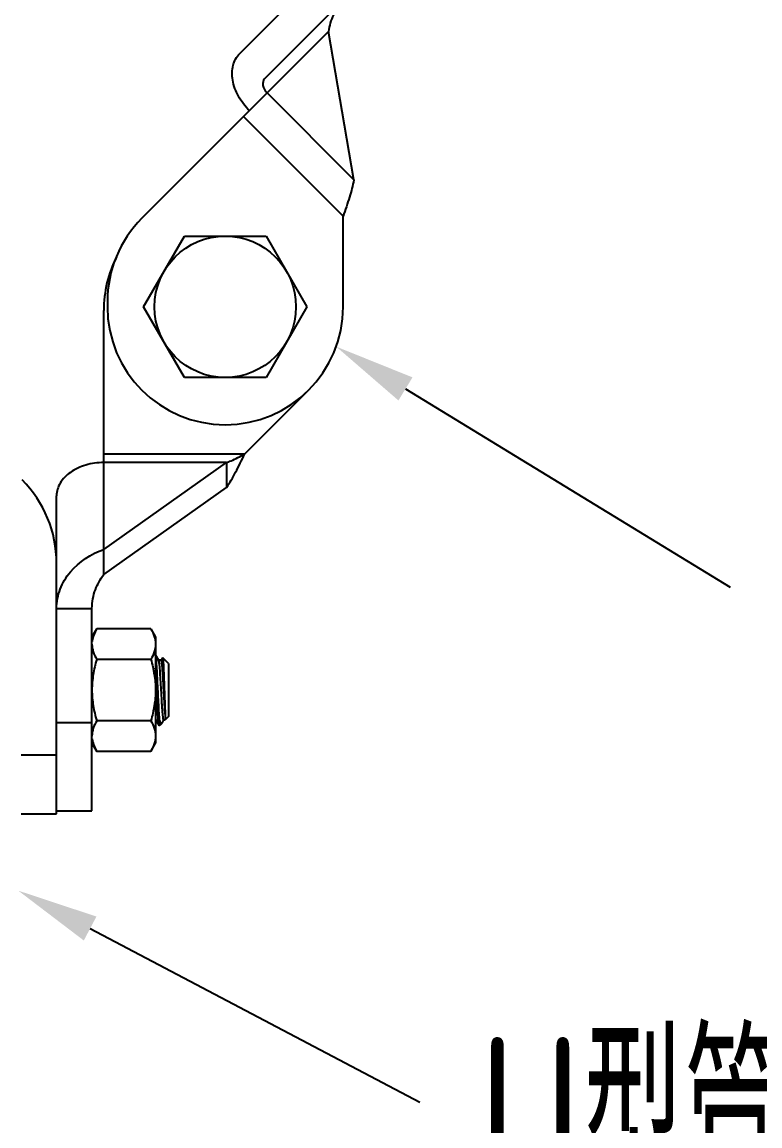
# Model space of a CAD drawing. Extents: x 4995099 to 5303443, y 4627657 to 4889583.
# Drawn here: x 5051850 to 5053668, y 4747076 to 4749794 of the extents above; entities that cross this region are included whole.
import ezdxf

# ---------------------------------------------------------------- set-up
doc = ezdxf.new("R2010")
doc.units = 0
doc.header["$LTSCALE"] = 1000
doc.header["$MEASUREMENT"] = 0
doc.layers.get('0').update_dxf_attribs({"color": 4, "linetype": 'CONTINUOUS'})
doc.styles.get("Standard").update_dxf_attribs({"font": 'GBENOR', "bigfont": 'GBCBIG'})

msp = doc.modelspace()

# ---------------------------------------------------------------- linework, layer by layer
at = {"linetype": 'Continuous'}
for p, q in [((5052386.5, 4749716.5), (5052599.5, 4749929.5)), ((5052448.1, 4749654.9), (5052661.1, 4749867.9)), ((5052145.7, 4749311.4), (5052605.4, 4749771.1)), ((5052668, 4749406), (5052605.4, 4749771.1)), ((5052668, 4749406), (5052454.1, 4749619.8)), ((5052396.1, 4749561.8), (5052641.5, 4749316.3)), ((5052641.5, 4749093.4), (5052641.5, 4749316.3)), ((5052149.9, 4749093.4), (5052250.5, 4749267.6)), ((5052250.5, 4749267.6), (5052451.7, 4749267.6)), ((5052451.7, 4749267.6), (5052552.3, 4749093.4)), ((5052060.7, 4749106.1), (5052060.7, 4749093.4)), ((5052250.5, 4748919.1), (5052149.9, 4749093.4)), ((5052552.3, 4749093.4), (5052451.7, 4748919.1)), ((5052051.7, 4748434.4), (5052051.7, 4749084.4)), ((5052451.7, 4748919.1), (5052250.5, 4748919.1)), ((5052398.8, 4748730.4), (5052556.4, 4748888)), ((5052398.8, 4748730.4), (5052051.7, 4748730.4)), ((5052354.2, 4748709.9), (5052051.7, 4748709.9)), ((5052051.7, 4748496), (5052354.2, 4748709.9)), ((5052354.2, 4748709.9), (5052354.2, 4748648.2)), ((5052051.7, 4748434.4), (5052354.2, 4748648.2)), ((5051935.5, 4747844.7), (5051935.5, 4748627.7)), ((5051935.5, 4748350.8), (5052022.7, 4748350.8)), ((5052022.7, 4747852), (5052022.7, 4748350.8)), ((5052022.7, 4748280.3), (5052034.3, 4748300.5)), ((5052167.8, 4748300.5), (5052034.3, 4748300.5)), ((5052167.8, 4748300.5), (5052179.5, 4748280.3)), ((5052179.5, 4748280.3), (5052179.5, 4748019)), ((5052167.8, 4748225), (5052034.3, 4748225)), ((5052187.3, 4748222.6), (5052179.5, 4748236.2)), ((5052196.8, 4748229.3), (5052193.1, 4748223)), ((5052196.8, 4748229.3), (5052197, 4748229.4)), ((5052211.4, 4748215), (5052197, 4748229.4)), ((5052193.3, 4748222.9), (5052186.9, 4748222.9)), ((5052211.4, 4748215), (5052211.4, 4748084.3)), ((5052203.4, 4748090.2), (5052203.4, 4748076.3)), ((5051935.5, 4748069.8), (5052022.7, 4748069.8)), ((5052167.8, 4748074.2), (5052034.3, 4748074.2)), ((5052179.5, 4748076.3), (5052180.6, 4748076.3)), ((5052180.2, 4748076.6), (5052180, 4748077)), ((5052180.2, 4748076.6), (5052188.2, 4748062.8)), ((5052188.5, 4748062.5), (5052188.2, 4748062.8)), ((5052189.6, 4748062.5), (5052188.5, 4748062.5)), ((5052189.6, 4748062.5), (5052189.6, 4748073.5)), ((5052194.5, 4748067.4), (5052189.6, 4748062.5)), ((5052194.5, 4748067.4), (5052195.3, 4748068.5)), ((5052195.3, 4748068.5), (5052199.8, 4748076.3)), ((5052199.7, 4748076.3), (5052203.4, 4748076.3)), ((5052211.4, 4748084.3), (5052203.4, 4748076.3)), ((5052022.7, 4748019), (5052034.3, 4747998.7)), ((5052167.8, 4747998.7), (5052179.5, 4748019)), ((5051848.4, 4747989.9), (5051935.5, 4747989.9)), ((5052167.8, 4747998.7), (5052034.3, 4747998.7)), ((5051848.4, 4747844.7), (5051935.5, 4747844.7)), ((5051935.5, 4747852), (5052022.7, 4747852))]:
    msp.add_line(p, q, dxfattribs=at)
for points in [[(5052795.2, 4748891.2), (5053595.3, 4748403.2)], [(5052018.1, 4747562.5), (5052830.4, 4747134.8)]]:
    msp.add_lwpolyline(points)
msp.add_circle((5052351.1, 4749093.4), 174.2, dxfattribs=at)
for centre, radius, start, end in [((5052351.1, 4749106.1), 290.4, 135, 180), ((5052342.1, 4749084.4), 290.4, 152.9997, 180), ((5052351.1, 4749093.4), 290.4, 180, 0), ((5051645.1, 4748461.8), 290.4, 0, 45), ((5052081.3, 4748262.6), 58.7, 172.5984, 173.3691), ((5052185.5, 4748079.1), 5.87, 198.4953, 200.8866), ((5052081.3, 4748036.6), 58.7, 186.6309, 187.4031)]:
    msp.add_arc(centre, radius, start, end, dxfattribs=at)
for points, knots in [([(5052643.9, 4749850.7), (5052632.9, 4749839.7), (5052615.7, 4749814.3), (5052607.6, 4749785.2), (5052605.4, 4749771.1)], [0, 0, 0, 0, 0.522516, 1, 1, 1, 1]), ([(5052410.6, 4749576.3), (5052400, 4749586.9), (5052382.2, 4749610.2), (5052367.5, 4749649.2), (5052367.3, 4749687.3), (5052378.8, 4749708.8), (5052386.5, 4749716.5)], [0, 0, 0, 0, 0.287971, 0.555344, 0.790532, 1, 1, 1, 1]), ([(5052448.1, 4749654.9), (5052444.2, 4749650.9), (5052441.6, 4749636.2), (5052449.1, 4749624.9), (5052454.1, 4749619.8)], [0, 0, 0, 0, 0.440241, 1, 1, 1, 1]), ([(5052668, 4749406), (5052665.4, 4749391.6), (5052657, 4749361.5), (5052646.8, 4749332), (5052641.5, 4749316.3)], [0, 0, 0, 0, 0.468219, 1, 1, 1, 1]), ([(5052354.2, 4748709.9), (5052357.9, 4748711.2), (5052373.1, 4748717.3), (5052387.7, 4748724.7), (5052398.8, 4748730.4)], [0, 0, 0, 0, 0.244001, 1, 1, 1, 1]), ([(5052354.2, 4748648.2), (5052362.5, 4748660.3), (5052377.8, 4748687.5), (5052391.5, 4748715.5), (5052398.8, 4748730.4)], [0, 0, 0, 0, 0.468219, 1, 1, 1, 1]), ([(5052051.7, 4748709.9), (5052036.7, 4748709.9), (5052007.7, 4748705.9), (5051969.7, 4748688.7), (5051942.6, 4748662), (5051935.5, 4748638.6), (5051935.5, 4748627.7)], [0, 0, 0, 0, 0.287969, 0.555344, 0.790533, 1, 1, 1, 1]), ([(5051935.5, 4748350.8), (5051935.5, 4748366.8), (5051941.8, 4748399.5), (5051976.3, 4748456.4), (5052020.4, 4748485.2), (5052051.7, 4748496)], [0, 0, 0, 0, 0.244342, 0.495326, 1, 1, 1, 1]), ([(5052022.7, 4748350.8), (5052022.7, 4748366.4), (5052028.4, 4748396.5), (5052043.3, 4748422.8), (5052051.7, 4748434.4)], [0, 0, 0, 0, 0.522516, 1, 1, 1, 1]), ([(5052034.3, 4748300.5), (5052032.9, 4748298), (5052027.8, 4748288.5), (5052024.2, 4748278.1), (5052023.1, 4748270.2)], [0, 0, 0, 0, 0.26074, 1, 1, 1, 1]), ([(5052167.8, 4748300.5), (5052171.2, 4748294.6), (5052177.1, 4748282.5), (5052179.5, 4748269.2), (5052179.5, 4748262.8)], [0, 0, 0, 0, 0.514931, 1, 1, 1, 1]), ([(5052022.7, 4748262.8), (5052022.7, 4748256.3), (5052025.1, 4748243), (5052030.9, 4748231), (5052034.3, 4748225)], [0, 0, 0, 0, 0.485069, 1, 1, 1, 1]), ([(5052179.5, 4748262.8), (5052179.5, 4748256.3), (5052177.1, 4748243), (5052171.2, 4748231), (5052167.8, 4748225)], [0, 0, 0, 0, 0.485069, 1, 1, 1, 1]), ([(5052034.3, 4748225), (5052030.8, 4748212.8), (5052024.9, 4748187.9), (5052022.7, 4748162.4), (5052022.7, 4748149.6)], [0, 0, 0, 0, 0.500104, 1, 1, 1, 1]), ([(5052167.8, 4748225), (5052171.3, 4748212.8), (5052177.2, 4748187.9), (5052179.5, 4748162.4), (5052179.5, 4748149.6)], [0, 0, 0, 0, 0.500104, 1, 1, 1, 1]), ([(5052189.6, 4748073.5), (5052188.4, 4748086.6), (5052187.3, 4748108.6), (5052185.8, 4748139.5), (5052184.6, 4748165.9), (5052183.3, 4748190.6), (5052182.3, 4748211.4), (5052180.9, 4748226), (5052180.4, 4748233.8), (5052179.5, 4748236.1)], [0, 0, 0, 0, 0.242677, 0.403766, 0.571084, 0.728325, 0.86011, 0.953625, 1, 1, 1, 1]), ([(5052197, 4748229.4), (5052197.3, 4748229.1), (5052197.4, 4748227.4), (5052197.9, 4748224.5), (5052198.2, 4748219.6), (5052198.8, 4748210.2), (5052199.4, 4748195.2), (5052200.2, 4748174.4), (5052200.9, 4748151.4), (5052201.9, 4748123.1), (5052202.6, 4748102.7), (5052203.4, 4748090.2)], [0, 0, 0, 0, 0.009691, 0.032013, 0.066681, 0.112991, 0.236161, 0.390242, 0.560502, 0.730169, 1, 1, 1, 1]), ([(5052187.7, 4748064.4), (5052187.1, 4748066.8), (5052186.4, 4748073.4), (5052184.9, 4748091.9), (5052183.4, 4748122.5), (5052181.6, 4748162.3), (5052180.3, 4748190.1), (5052179.5, 4748203.4)], [0, 0, 0, 0, 0.052851, 0.14115, 0.400167, 0.712507, 1, 1, 1, 1]), ([(5052187.7, 4748221.6), (5052187.7, 4748221.8), (5052187.6, 4748222.1), (5052187.4, 4748222.5), (5052187.3, 4748222.6)], [0, 0, 0, 0, 0.571751, 1, 1, 1, 1]), ([(5052199.7, 4748076.3), (5052199.2, 4748076.3), (5052198.7, 4748078.7), (5052198, 4748081.7), (5052197.3, 4748088), (5052196.6, 4748095.9), (5052195.9, 4748105.8), (5052194.9, 4748121.6), (5052193.7, 4748142.9), (5052192.2, 4748168.5), (5052191, 4748191.6), (5052189.4, 4748209), (5052188.6, 4748218.4), (5052187.7, 4748221.6)], [0, 0, 0, 0, 0.00993, 0.035692, 0.077147, 0.133012, 0.201431, 0.280113, 0.457397, 0.641103, 0.8066, 0.931746, 1, 1, 1, 1]), ([(5052203.4, 4748090.2), (5052202.3, 4748102.4), (5052201.1, 4748122.2), (5052199.6, 4748149.5), (5052198.4, 4748171.5), (5052197.4, 4748188.8), (5052196.5, 4748201), (5052195.9, 4748208.5), (5052195.3, 4748214.3), (5052194.7, 4748218.9), (5052194.1, 4748221.3), (5052193.6, 4748222.9), (5052193.3, 4748222.9)], [0, 0, 0, 0, 0.275467, 0.445769, 0.616141, 0.769932, 0.835819, 0.892144, 0.937558, 0.970974, 0.991706, 1, 1, 1, 1]), ([(5052022.7, 4748149.6), (5052022.7, 4748136.9), (5052024.9, 4748111.3), (5052030.8, 4748086.4), (5052034.3, 4748074.2)], [0, 0, 0, 0, 0.499896, 1, 1, 1, 1]), ([(5052179.5, 4748149.6), (5052179.5, 4748136.9), (5052177.2, 4748111.3), (5052171.3, 4748086.4), (5052167.8, 4748074.2)], [0, 0, 0, 0, 0.499896, 1, 1, 1, 1]), ([(5052034.3, 4748074.2), (5052030.9, 4748068.3), (5052025.1, 4748056.2), (5052022.7, 4748042.9), (5052022.7, 4748036.5)], [0, 0, 0, 0, 0.514931, 1, 1, 1, 1]), ([(5052167.8, 4748074.2), (5052171.2, 4748068.3), (5052177.1, 4748056.2), (5052179.5, 4748042.9), (5052179.5, 4748036.5)], [0, 0, 0, 0, 0.514931, 1, 1, 1, 1]), ([(5052189.6, 4748073.5), (5052190, 4748072.3), (5052190.6, 4748070.3), (5052191.7, 4748068), (5052193.1, 4748066.5), (5052194.2, 4748067), (5052194.5, 4748067.4)], [0, 0, 0, 0, 0.409984, 0.688664, 0.852512, 1, 1, 1, 1]), ([(5052179.5, 4748036.5), (5052179.5, 4748030), (5052177.1, 4748016.7), (5052171.2, 4748004.7), (5052167.8, 4747998.7)], [0, 0, 0, 0, 0.485069, 1, 1, 1, 1]), ([(5052023.1, 4748029.1), (5052023.5, 4748026.5), (5052025.6, 4748015.8), (5052030.2, 4748005.9), (5052034.3, 4747998.7)], [0, 0, 0, 0, 0.241319, 1, 1, 1, 1])]:
    msp.add_open_spline(points, degree=3, knots=knots, dxfattribs=at)
for points in [[(5052179.9, 4748077.3), (5052179.7, 4748077.8), (5052179.6, 4748078.3), (5052179.5, 4748078.9)], [(5052188.2, 4748062.8), (5052187.9, 4748063.3), (5052187.8, 4748063.9), (5052187.7, 4748064.4)]]:
    msp.add_open_spline(points, degree=3, dxfattribs=at)
for points in [[(5052777.8, 4748862.7), (5052624.4, 4748995.3), (5052812.5, 4748919.6)], [(5052002.6, 4747533), (5051841.2, 4747655.7), (5052033.7, 4747592)]]:
    msp.add_solid(points)

# ---------------------------------------------------------------- texts
at = {"color": 7, "width": 0.8}
msp.add_text('U型管吊架', height=435.6, dxfattribs=at).set_placement((5052974.3, 4746858.2))

doc.saveas('drawing.dxf')
